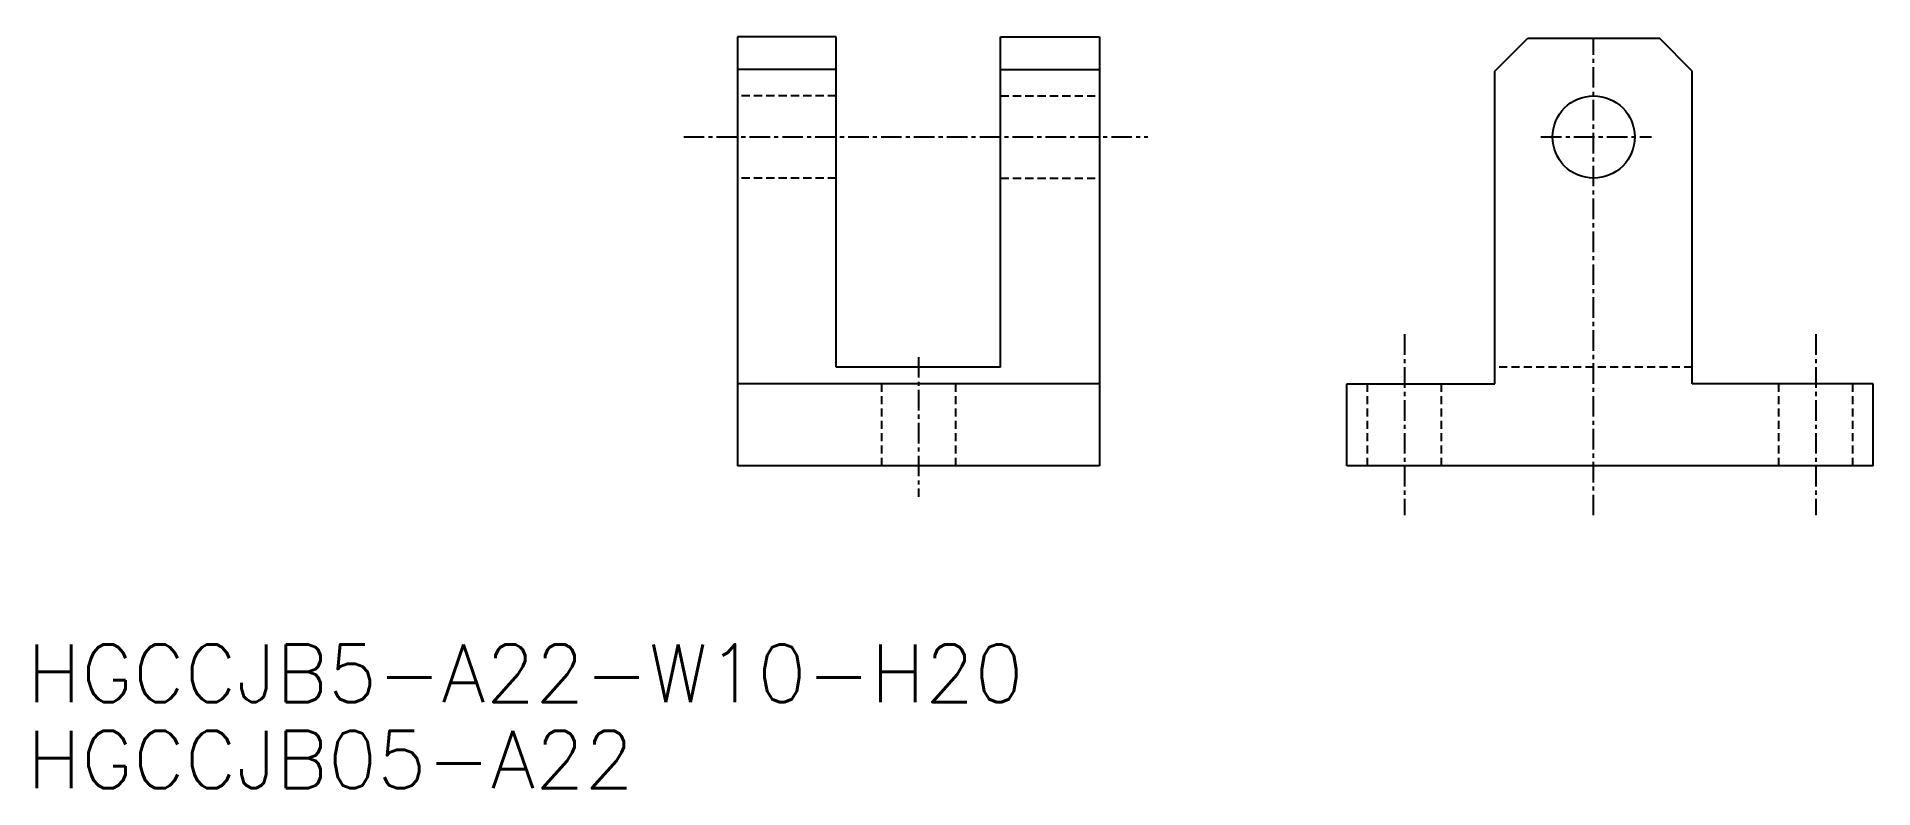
# Model space of a CAD drawing. Extents: x 242 to 354, y 417 to 463.
import ezdxf

# ---------------------------------------------------------------- set-up
doc = ezdxf.new("R2010")
doc.units = 0
doc.linetypes.add('CENTER', pattern=[2, 1.25, -0.25, 0.25, -0.25])
doc.linetypes.add('DASHED', pattern=[0.75, 0.5, -0.25])
doc.layers.get('0').update_dxf_attribs({"linetype": 'CONTINUOUS'})
doc.layers.add('CENTER', color=1, linetype='CENTER')
doc.styles.get("Standard").update_dxf_attribs({"font": 'txt.shx', "bigfont": 'bigfont.shx'})

msp = doc.modelspace()

# ---------------------------------------------------------------- linework, layer by layer
at = {"color": 7, "linetype": 'CONTINUOUS'}
for p, q in [((290.69, 462.94), (284.69, 462.94)), ((284.69, 462.94), (284.69, 436.84)), ((290.69, 442.84), (290.69, 462.94)), ((300.69, 442.84), (300.69, 462.94)), ((300.69, 462.94), (306.69, 462.94)), ((306.69, 462.94), (306.69, 436.84)), ((330.74, 460.84), (332.74, 462.84)), ((332.74, 462.84), (340.74, 462.84)), ((342.74, 460.84), (340.74, 462.84)), ((290.69, 460.94), (284.69, 460.94)), ((300.69, 460.94), (306.69, 460.94)), ((330.74, 441.84), (330.74, 460.84)), ((342.74, 441.84), (342.74, 460.84)), ((300.69, 442.84), (290.69, 442.84)), ((306.69, 441.84), (284.69, 441.84)), ((321.74, 441.84), (330.74, 441.84)), ((321.74, 436.84), (321.74, 441.84)), ((353.74, 441.84), (342.74, 441.84)), ((353.74, 436.84), (353.74, 441.84)), ((306.69, 436.84), (284.69, 436.84)), ((353.74, 436.84), (321.74, 436.84)), ((336.74, 436.84), (330.74, 436.84))]:
    msp.add_line(p, q, dxfattribs=at)
at = {"color": 1, "linetype": 'CENTER'}
for p, q in [((336.74, 433.84), (336.74, 462.84)), ((333.54, 456.84), (340.25, 456.84)), ((325.24, 444.84), (325.24, 433.84)), ((350.24, 444.84), (350.24, 433.84))]:
    msp.add_line(p, q, dxfattribs=at)
at = {"color": 3, "linetype": 'DASHED'}
for p, q in [((290.69, 459.34), (284.69, 459.34)), ((300.69, 459.34), (306.69, 459.34)), ((290.69, 454.34), (284.69, 454.34)), ((300.69, 454.34), (306.69, 454.34)), ((342.74, 442.84), (330.74, 442.84)), ((293.44, 441.84), (293.44, 436.84)), ((297.94, 441.84), (297.94, 436.84)), ((322.99, 436.84), (322.99, 441.84)), ((327.49, 436.84), (327.49, 441.84)), ((347.99, 436.84), (347.99, 441.84)), ((352.49, 436.84), (352.49, 441.84))]:
    msp.add_line(p, q, dxfattribs=at)
at = {"color": 7, "linetype": 'CONTINUOUS'}
msp.add_circle((336.74, 456.84), 2.5, dxfattribs=at)
at = {"layer": 'CENTER'}
for p, q in [((281.42, 456.84), (309.63, 456.84)), ((295.69, 443.46), (295.69, 434.96))]:
    msp.add_line(p, q, dxfattribs=at)

# ---------------------------------------------------------------- texts
at = {"color": 7, "linetype": 'CONTINUOUS'}
for s, p in [('HGCCJB5-A22-W10-H20', (241.49, 422.48)), ('HGCCJB05-A22', (241.49, 417.24))]:
    msp.add_text(s, height=3.5, dxfattribs=at).set_placement(p)

doc.saveas('drawing.dxf')
